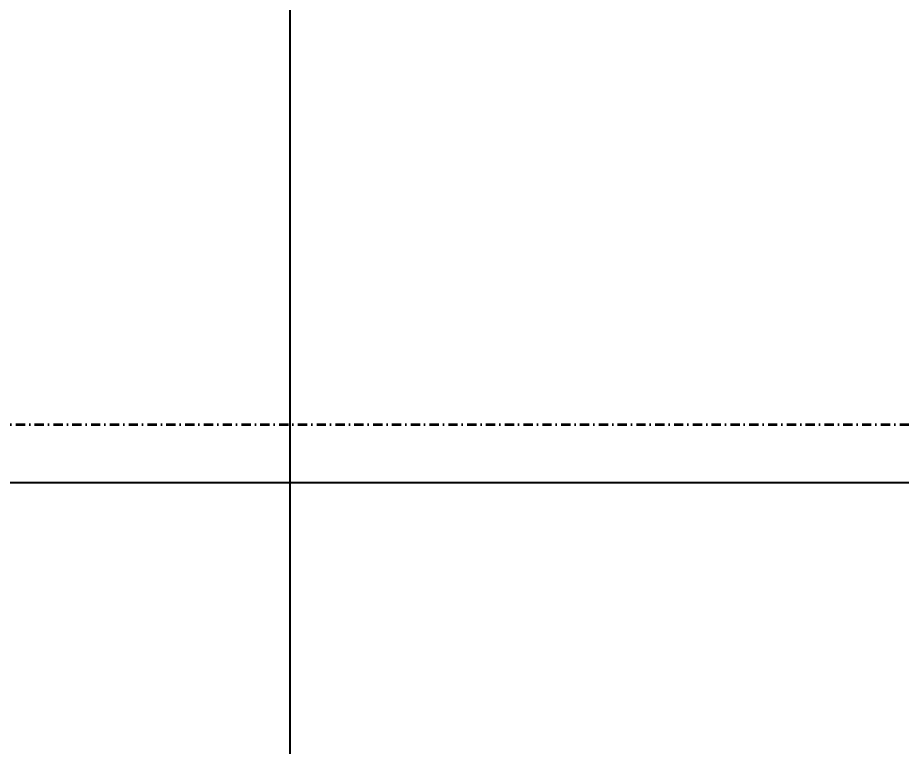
# Model space of a CAD drawing. Extents: x -178977 to 231842, y -29287 to 19916.
# Drawn here: x 25722.1 to 26025.2, y 6219.6 to 6469.5 of the extents above; entities that cross this region are included whole.
import ezdxf
from ezdxf import colors
from ezdxf.entities.mleader import LeaderData, LeaderLine
from ezdxf.math import Vec2, Vec3

# ---------------------------------------------------------------- set-up
doc = ezdxf.new("R2010")
doc.units = 0
doc.header["$LTSCALE"] = 0.25
doc.linetypes.add('DASHDOT', pattern=[25.4, 12.7, -6.35, 0, -6.35])
doc.layers.add('01-First Floor-FUR$0$FALSE CEILING', color=251, linetype='Continuous')
for name, color, linetype, lineweight in [('E-LITE-CIRC', 6, 'Continuous', 25), ('E-LITE-CLNG-CNDT', 6, 'DASHDOT', 35), ('E-POWR-CLNG-CNDT', 6, 'DASHDOT', 35)]:
    doc.layers.add(name, color=color, linetype=linetype, lineweight=lineweight)
doc.styles.add('DC_SIMPLEX', font='SIMPLEX.shx', dxfattribs={"width": 0.7})

# ---------------------------------------------------------------- blocks, each defined once
blk = doc.blocks.new('01-First Floor-FUR')
at = {"layer": '01-First Floor-FUR$0$FALSE CEILING', "linetype": 'Continuous'}
for p, q in [((25815.56, 5110), (25815.56, 8610)), ((25215.56, 6310), (29215.56, 6310))]:
    blk.add_line(p, q, dxfattribs=at)
blk = doc.blocks.new('ARR0W')
at = {"color": 45}
blk.add_ellipse((0, 0), major_axis=(0.4, 0), ratio=0.4, dxfattribs=at)
at = {"color": 45, "ltscale": 0.5}
blk.add_solid([(-1.4, 0.1667), (-0.4, 0), (-1.4, -0.1667)], dxfattribs=at)

msp = doc.modelspace()

# ---------------------------------------------------------------- linework, layer by layer
at = {"layer": 'E-POWR-CLNG-CNDT'}
msp.add_lwpolyline([(23515.56, 6329.95), (29171.42, 6329.95, 0.399001), (29246.32, 6401.03), (29262.08, 6702.56)], format="xyb", dxfattribs=at)

# ---------------------------------------------------------------- block references
at = {"layer": 'E-LITE-CLNG-CNDT'}
msp.add_blockref('01-First Floor-FUR', (0, 0), dxfattribs=at)

# ---------------------------------------------------------------- leaders
at = {"layer": 'E-LITE-CIRC'}
ml = msp.add_multileader_mtext('Standard', dxfattribs=at)
ml.set_content('{\\Fdc_el_romans|c0;\\W0.8;TO\\Fromans|c0; \\Fsimplex|c0;UPP-F1/S9}', color=256, style='DC_SIMPLEX')
ml.set_leader_properties()
ml.set_arrow_properties(name='ARR0W')
ml.build(insert=Vec2(0, 0))
ml.multileader.update_dxf_attribs({"dogleg_length": 200, "arrow_head_size": 140, "scale": 100})
ctx = ml.context
ctx.base_point, ctx.scale, ctx.char_height, ctx.arrow_head_size, ctx.landing_gap_size, ctx.plane_origin, ctx.plane_x_axis, ctx.plane_y_axis = Vec3(25064.13, 6013.95), 100, 200, 140, 140, Vec3(45133.66, -192.33), Vec3(1, 0.000001, 0), Vec3(-0.000001, 1, 0)
ctx.text_align_type = 2
notes = []
notes.append((ctx, [(1, (1, 1, 0), (27281.5, 6013.95), (-1, -0.000001, 0), 108.79, [(0, [(27518.22, 6329.95)], 0, [])])]))
ctx.mtext.insert, ctx.mtext.text_direction, ctx.mtext.rotation, ctx.mtext.alignment, ctx.mtext.flow_direction = Vec3(27032.7, 6147.29), Vec3(1, 0.000001, 0), 0.000001, 3, 5
for ctx, leaders in notes:
    for number, flags, end, landing, length, lines in leaders:
        leader = LeaderData()
        leader.index, (leader.has_last_leader_line, leader.has_dogleg_vector, leader.attachment_direction) = number, flags
        leader.last_leader_point, leader.dogleg_vector, leader.dogleg_length = Vec3(end), Vec3(landing), length
        for number, points, colour, breaks in lines:
            line = LeaderLine()
            line.index, line.vertices, line.color, line.breaks = number, Vec3.list(points), colors.encode_raw_color(colour), breaks
            leader.lines.append(line)
        ctx.leaders.append(leader)

doc.saveas('drawing.dxf')
